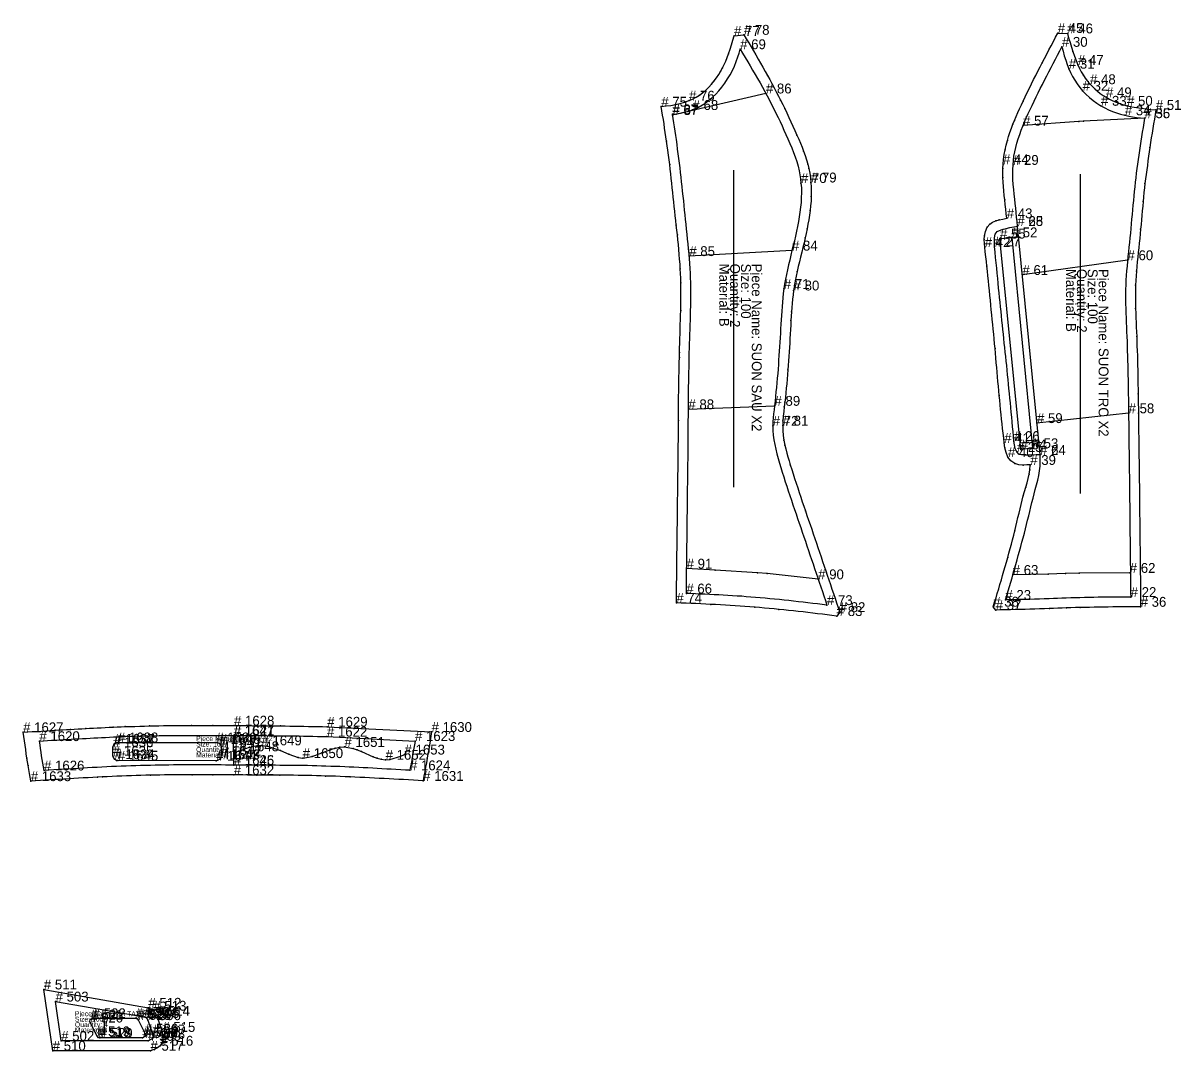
# Model space of a CAD drawing. Header units: metres. Extents: x 0 to 14781, y -73 to 3955.
# Drawn here: x 2530 to 3704, y 216 to 1258 of the extents above; entities that cross this region are included whole.
import ezdxf

# ---------------------------------------------------------------- set-up
doc = ezdxf.new("R2010")
doc.units = ezdxf.units.M

# ---------------------------------------------------------------- blocks, each defined once
blk = doc.blocks.new('2')
at = {"layer": '1'}
blk.add_lwpolyline([(3663.2, 666.2), (3658.5, 666.2), (3653.8, 666.2), (3649.1, 666.1), (3644.4, 666.1), (3639.6, 666), (3634.9, 666), (3630.2, 665.9), (3625.5, 665.9), (3620.8, 665.8), (3616.1, 665.7), (3611.4, 665.6), (3606.7, 665.5), (3602, 665.4), (3597.3, 665.3), (3592.6, 665.1), (3587.9, 665), (3583.6, 664.8), (3579.3, 664.7), (3575, 664.5), (3570.7, 664.3), (3565.7, 664.2), (3560.8, 664), (3555.9, 663.9), (3550.9, 663.7), (3546, 663.6), (3541, 663.5), (3536.1, 663.3), (3531.1, 663.2), (3526.2, 663.1), (3521.2, 663), (3516.3, 662.9), (3513.8, 666.3), (3515.2, 670.8), (3516.6, 675.3), (3517.9, 679.8), (3519.3, 684.4), (3520.6, 688.9), (3522, 693.4), (3523.3, 697.9), (3524.6, 702.5), (3525.9, 707), (3527.2, 711.5), (3528.5, 716.1), (3529.7, 720.6), (3531, 725.2), (3532.2, 729.7), (3533.4, 734.2), (3534.5, 738.8), (3535.6, 743.4), (3536.7, 747.8), (3537.8, 752.2), (3538.8, 756.6), (3539.9, 761), (3540.9, 765.4), (3542, 769.8), (3543.1, 774.3), (3544.2, 778.7), (3545.4, 783.1), (3546.7, 787.5), (3548, 791.9), (3549.2, 796.3), (3550.2, 800.7), (3551, 805.2), (3551.3, 809.7), (3551.3, 810.1), (3547.7, 810.1), (3544.1, 810), (3539.7, 810.3), (3535.5, 811.5), (3531.7, 814.2), (3528.7, 818), (3526.8, 822.6), (3525.6, 827.5), (3524.9, 832.5), (3524.4, 837.4), (3523.8, 842.2), (3523.2, 847), (3522.7, 851.8), (3522.2, 856.6), (3521.7, 861.4), (3521.2, 866.2), (3520.8, 871), (3520.3, 875.7), (3519.8, 880.5), (3519.4, 885.3), (3519, 890), (3518.5, 894.8), (3518.1, 899.6), (3517.7, 904.3), (3517.3, 909.1), (3516.8, 913.8), (3516.4, 918.6), (3516, 923.4), (3515.6, 928.1), (3515.1, 933), (3514.7, 937.9), (3514.2, 942.8), (3513.7, 947.7), (3513.3, 952.7), (3512.8, 957.6), (3512.3, 962.5), (3511.8, 967.4), (3511.4, 972.3), (3510.9, 977.2), (3510.4, 982.1), (3509.9, 987.1), (3509.4, 992), (3508.9, 996.9), (3508.4, 1001.8), (3507.8, 1006.7), (3507.3, 1011.6), (3506.8, 1016.5), (3506.3, 1021.3), (3505.7, 1026.2), (3505.2, 1031.1), (3504.8, 1034.9), (3504.6, 1038.7), (3504.8, 1042.5), (3505.8, 1047), (3507.6, 1051.2), (3510.3, 1054.5), (3513.1, 1056.4), (3516.3, 1057.6), (3519.7, 1058.6), (3523.6, 1059.5), (3527.5, 1060.3), (3527, 1065), (3526.5, 1069.7), (3526, 1074.3), (3525.5, 1079), (3525, 1083.5), (3524.6, 1088.1), (3524.2, 1092.6), (3523.8, 1097.1), (3523.6, 1101.6), (3523.5, 1106.2), (3523.5, 1110.7), (3523.7, 1115.2), (3524.2, 1120), (3524.9, 1124.9), (3525.8, 1129.7), (3526.9, 1134.4), (3528.1, 1139.2), (3529.4, 1143.3), (3530.7, 1147.5), (3532.2, 1151.6), (3533.7, 1155.7), (3535.3, 1159.7), (3537, 1163.7), (3538.7, 1167.6), (3540.5, 1171.5), (3542.3, 1175.3), (3544.1, 1179.2), (3546.2, 1183.6), (3548.3, 1187.9), (3550.4, 1192.3), (3552.6, 1196.6), (3554.7, 1201), (3556.9, 1205.3), (3559.1, 1209.6), (3561.3, 1213.9), (3563.5, 1218.2), (3565.7, 1222.5), (3568, 1226.8), (3570.2, 1231.1), (3572.4, 1235.4), (3574.7, 1239.7), (3576.9, 1244), (3579.2, 1248.3), (3588.9, 1247.9), (3590.2, 1243.3), (3591.6, 1238.6), (3593, 1234), (3594.5, 1229.4), (3596.1, 1224.9), (3597.8, 1220.3), (3599.6, 1215.9), (3601.3, 1212.4), (3603, 1209), (3604.9, 1205.7), (3607.1, 1202.4), (3609.4, 1199.3), (3611.9, 1196.4), (3614.3, 1193.9), (3616.8, 1191.5), (3619.5, 1189.2), (3622.3, 1187), (3625.2, 1185), (3628.1, 1183.1), (3631.5, 1181.3), (3634.9, 1179.5), (3638.5, 1178), (3642.1, 1176.7), (3645.7, 1175.5), (3649.4, 1174.5), (3654.2, 1173.5), (3659, 1172.6), (3663.9, 1171.9), (3668.8, 1171.3), (3673.7, 1170.8), (3678.6, 1170.3), (3677.8, 1165.6), (3677.1, 1160.8), (3676.3, 1156.1), (3675.5, 1151.3), (3674.8, 1146.6), (3674, 1141.8), (3673.3, 1137.1), (3672.6, 1132.3), (3671.9, 1127.7), (3671.3, 1123.2), (3670.6, 1118.6), (3670, 1114), (3669.4, 1109.4), (3668.8, 1104.9), (3668.2, 1100.3), (3667.6, 1095.7), (3667.1, 1091.1), (3666.6, 1086.5), (3666.2, 1081.9), (3665.7, 1077.3), (3665.3, 1072.7), (3664.9, 1068), (3664.5, 1063.3), (3664.1, 1058.6), (3663.7, 1053.9), (3663.2, 1049.2), (3662.8, 1044.5), (3662.3, 1039.8), (3661.8, 1035), (3661.3, 1030.3), (3660.8, 1025.6), (3660.3, 1020.8), (3659.8, 1016.1), (3659.4, 1011.4), (3659, 1006.6), (3658.6, 1001.9), (3658.3, 997.2), (3658.1, 992.4), (3658, 987.7), (3657.9, 983), (3657.9, 978.3), (3658, 973.6), (3658.1, 968.9), (3658.2, 964.1), (3658.4, 959.4), (3658.6, 954.7), (3658.8, 950), (3659, 945.2), (3659.2, 940.5), (3659.4, 935.6), (3659.5, 930.8), (3659.7, 925.9), (3659.9, 921), (3660, 916.2), (3660.1, 911.3), (3660.2, 906.4), (3660.3, 901.6), (3660.4, 896.7), (3660.5, 891.8), (3660.6, 887), (3660.7, 882.1), (3660.8, 877.2), (3660.8, 872.4), (3660.9, 867.5), (3661, 862.6), (3661, 857.7), (3661.1, 852.8), (3661.2, 847.9), (3661.2, 843), (3661.3, 838.1), (3661.4, 833.2), (3661.4, 828.3), (3661.5, 823.4), (3661.5, 818.5), (3661.6, 813.5), (3661.7, 808.6), (3661.7, 803.7), (3661.8, 798.8), (3661.8, 793.9), (3661.9, 789), (3661.9, 784.1), (3662, 779.2), (3662.1, 774.3), (3662.1, 769.4), (3662.2, 764.4), (3662.2, 759.5), (3662.3, 754.6), (3662.3, 749.7), (3662.4, 744.8), (3662.4, 739.9), (3662.5, 735), (3662.5, 730.1), (3662.6, 725.2), (3662.6, 720.3), (3662.7, 715.3), (3662.7, 710.4), (3662.8, 705.5), (3662.8, 700.6), (3662.9, 695.7), (3662.9, 690.8), (3663, 685.9), (3663, 681), (3663.1, 676.1), (3663.1, 671.1)], close=True, dxfattribs=at)
at = {"layer": '14'}
blk.add_lwpolyline([(3653.1, 676.1), (3648.4, 676), (3643.7, 676), (3639, 676), (3634.4, 675.9), (3629.7, 675.9), (3625, 675.8), (3620.3, 675.8), (3615.7, 675.7), (3611, 675.6), (3606.3, 675.5), (3601.6, 675.4), (3596.9, 675.3), (3592.3, 675.1), (3587.6, 675), (3583.3, 674.8), (3579, 674.7), (3574.7, 674.5), (3570.4, 674.3), (3565.4, 674.2), (3560.5, 674), (3555.6, 673.9), (3550.7, 673.7), (3545.8, 673.6), (3540.9, 673.5), (3535.9, 673.4), (3531, 673.3), (3526.1, 673.2), (3527.4, 677.7), (3528.8, 682.2), (3530.1, 686.7), (3531.5, 691.2), (3532.8, 695.7), (3534.1, 700.2), (3535.4, 704.7), (3536.7, 709.2), (3538, 713.7), (3539.2, 718.2), (3540.5, 722.7), (3541.7, 727.2), (3542.9, 731.7), (3544.1, 736.3), (3545.3, 740.8), (3546.4, 745.2), (3547.5, 749.7), (3548.6, 754.1), (3549.7, 758.6), (3550.8, 763), (3551.9, 767.5), (3553, 771.9), (3554.1, 776.4), (3555.3, 780.8), (3556.4, 785.3), (3557.7, 789.9), (3558.9, 794.6), (3559.9, 799.3), (3560.7, 804), (3561.3, 808.7), (3561.4, 812.5), (3561.4, 816.4), (3561.3, 820.2), (3557.2, 820.2), (3553.1, 820.1), (3549, 820.1), (3544.9, 820.1), (3540.2, 820.8), (3537.7, 823.3), (3536.1, 826.7), (3535.2, 830.4), (3534.8, 834.3), (3534.4, 839.2), (3533.9, 844.1), (3533.4, 848.9), (3533, 853.8), (3532.5, 858.7), (3532, 863.5), (3531.6, 868.3), (3531.1, 873.1), (3530.6, 877.9), (3530.2, 882.7), (3529.7, 887.5), (3529.2, 892.2), (3528.8, 896.9), (3528.3, 901.6), (3527.8, 906.2), (3527.4, 910.9), (3526.9, 915.5), (3526.4, 920.1), (3526, 924.6), (3525.5, 929.1), (3525, 933.7), (3524.6, 938.3), (3524.1, 942.9), (3523.6, 947.5), (3523.1, 952), (3522.6, 956.6), (3522.2, 961.2), (3521.7, 965.8), (3521.2, 970.4), (3520.7, 975.1), (3520.2, 979.8), (3519.7, 984.6), (3519.2, 989.5), (3518.8, 994.4), (3518.3, 999.4), (3517.8, 1004.5), (3517.3, 1009.7), (3516.7, 1015.1), (3516.2, 1020.5), (3515.7, 1026.1), (3515.2, 1031.8), (3514.9, 1036.3), (3514.9, 1040.5), (3515.8, 1044.2), (3517.8, 1046.9), (3520.1, 1048.1), (3522.8, 1049), (3526.8, 1050.1), (3530.6, 1051), (3534.5, 1051.8), (3538.3, 1052.5), (3537.9, 1057.1), (3537.4, 1061.6), (3536.9, 1066.2), (3536.5, 1070.7), (3536, 1075.2), (3535.5, 1079.8), (3535, 1084.8), (3534.5, 1089.7), (3534, 1094.7), (3533.7, 1099.6), (3533.5, 1104.6), (3533.5, 1109.6), (3533.8, 1114.5), (3534.2, 1119), (3534.8, 1123.4), (3535.7, 1127.8), (3536.7, 1132.2), (3537.8, 1136.6), (3539.1, 1141), (3540.6, 1145.3), (3542.1, 1149.6), (3543.8, 1153.9), (3545.5, 1158.2), (3547.3, 1162.4), (3549.2, 1166.5), (3551.1, 1170.7), (3553.1, 1174.9), (3555.2, 1179.2), (3557.3, 1183.5), (3559.4, 1187.7), (3561.5, 1192), (3563.6, 1196.2), (3565.8, 1200.5), (3568, 1204.7), (3570.2, 1209), (3572.4, 1213.2), (3574.6, 1217.4), (3576.8, 1221.6), (3579, 1225.8), (3581.2, 1230.1), (3583.4, 1234.3), (3584.6, 1229.8), (3585.8, 1225.3), (3587.2, 1220.8), (3588.7, 1216.4), (3590.4, 1212.1), (3592.2, 1208.1), (3594.2, 1204.1), (3596.5, 1200.3), (3598.9, 1196.6), (3601.6, 1193.1), (3604.4, 1189.7), (3607.7, 1186.2), (3611.3, 1183), (3615, 1179.9), (3618.9, 1177.1), (3623, 1174.5), (3626.8, 1172.4), (3630.7, 1170.4), (3634.7, 1168.7), (3638.8, 1167.2), (3642.9, 1165.9), (3647.2, 1164.8), (3651.1, 1163.9), (3655.1, 1163.3), (3659.1, 1162.7), (3663.1, 1162.3), (3667.1, 1161.9), (3666.4, 1157.2), (3665.6, 1152.5), (3664.9, 1147.8), (3664.1, 1143.1), (3663.4, 1138.4), (3662.7, 1133.7), (3662, 1129.1), (3661.3, 1124.5), (3660.7, 1119.9), (3660, 1115.3), (3659.4, 1110.7), (3658.8, 1106.1), (3658.3, 1101.5), (3657.7, 1096.9), (3657.2, 1092.3), (3656.7, 1087.6), (3656.2, 1083), (3655.8, 1078.4), (3655.3, 1073.7), (3654.9, 1069), (3654.5, 1064.3), (3654.1, 1059.5), (3653.7, 1054.8), (3653.3, 1050.1), (3652.8, 1045.3), (3652.3, 1040.6), (3651.8, 1035.8), (3651.3, 1031), (3650.8, 1026.2), (3650.3, 1021.5), (3649.8, 1016.7), (3649.4, 1011.9), (3649, 1007.1), (3648.6, 1002.3), (3648.3, 997.6), (3648.1, 992.8), (3648, 988), (3647.9, 983.2), (3647.9, 978.5), (3648, 973.7), (3648.1, 968.9), (3648.2, 964.2), (3648.4, 959.4), (3648.6, 954.6), (3648.8, 949.9), (3649, 945.1), (3649.2, 940.3), (3649.4, 935.4), (3649.6, 930.6), (3649.7, 925.7), (3649.9, 920.8), (3650, 916), (3650.1, 911.1), (3650.2, 906.2), (3650.3, 901.4), (3650.4, 896.5), (3650.5, 891.6), (3650.6, 886.8), (3650.7, 881.9), (3650.8, 877), (3650.8, 872.2), (3650.9, 867.3), (3651, 862.5), (3651, 857.6), (3651.1, 852.6), (3651.2, 847.7), (3651.2, 842.8), (3651.3, 837.9), (3651.4, 833), (3651.4, 828.1), (3651.5, 823.2), (3651.5, 818.3), (3651.6, 813.4), (3651.7, 808.5), (3651.7, 803.6), (3651.8, 798.7), (3651.8, 793.8), (3651.9, 788.9), (3651.9, 784), (3652, 779.1), (3652, 774.2), (3652.1, 769.3), (3652.2, 764.4), (3652.2, 759.5), (3652.3, 754.6), (3652.3, 749.7), (3652.4, 744.7), (3652.4, 739.8), (3652.5, 734.9), (3652.5, 730), (3652.6, 725.1), (3652.6, 720.2), (3652.7, 715.3), (3652.7, 710.4), (3652.8, 705.5), (3652.8, 700.6), (3652.9, 695.7), (3652.9, 690.8), (3653, 685.9), (3653, 681)], close=True, dxfattribs=at)
at = {"layer": '2'}
for p in [(3579.2, 1248.3), (3588.9, 1247.9), (3583.4, 1234.3), (3590.4, 1212.1), (3599.6, 1215.9), (3604.4, 1189.7), (3611.9, 1196.4), (3623, 1174.5), (3628.1, 1183.1), (3649.4, 1174.5), (3647.2, 1164.8), (3678.6, 1170.3), (3544, 1154.3), (3667.1, 1161.9), (3667.1, 1161.9), (3523.7, 1115.2), (3533.8, 1114.5), (3527.5, 1060.3), (3538.3, 1052.5), (3538.3, 1052.5), (3520.6, 1039.8), (3532.5, 1041), (3505.2, 1031.1), (3515.2, 1031.8), (3649.9, 1017.8), (3543.4, 1002.8), (3651, 862.5), (3558.1, 852.6), (3534.8, 834.3), (3524.9, 832.5), (3537.7, 823.3), (3541.6, 825.9), (3553.7, 827.1), (3528.7, 818), (3551.3, 810.1), (3561.3, 820.2), (3561.3, 820.2), (3533.5, 698.5), (3652.2, 700.6), (3526.1, 673.2), (3653.1, 676.1), (3513.8, 666.3), (3516.3, 662.9), (3663.2, 666.2)]:
    blk.add_point(p, dxfattribs=at)
at = {"layer": '3'}
for p in [(3594.5, 1229.4), (3563.5, 1218.2), (3597.8, 1220.3), (3599.6, 1215.9), (3604.9, 1205.7), (3611.9, 1196.4), (3619.5, 1189.2), (3544.1, 1179.2), (3628.1, 1183.1), (3638.5, 1178), (3649.4, 1174.5), (3668.8, 1171.3), (3533.7, 1155.7), (3535.3, 1159.7), (3600.5, 1158.6), (3605.3, 1158.9), (3528.1, 1139.2), (3525.8, 1129.7), (3672.6, 1132.3), (3523.7, 1115.2), (3523.5, 1110.7), (3523.6, 1101.6), (3667.6, 1095.7), (3525.5, 1079), (3665.7, 1077.3), (3516.3, 1057.6), (3519.7, 1058.6), (3507.6, 1051.2), (3510.3, 1054.5), (3663.2, 1049.2), (3504.6, 1038.7), (3504.8, 1042.5), (3505.2, 1031.1), (3507.3, 1011.6), (3659, 1006.6), (3658.1, 992.4), (3658.1, 968.9), (3659.2, 940.5), (3515.6, 928.1), (3519.8, 880.5), (3660.7, 882.1), (3661, 862.6), (3524.9, 832.5), (3525.6, 827.5), (3528.7, 818), (3535.5, 811.5), (3544.1, 810), (3550.2, 800.7), (3551, 805.2), (3551.3, 809.7), (3546.7, 787.5), (3544.2, 778.7), (3535.6, 743.4), (3528.5, 716.1), (3569.6, 699.3), (3586.9, 700), (3600.9, 700.4), (3570.7, 664.3), (3587.9, 665), (3602, 665.4)]:
    blk.add_point(p, dxfattribs=at)
at = {"layer": '7'}
blk.add_line((3601.9, 1105), (3601.9, 781), dxfattribs=at)
at = {"layer": '8'}
for p, q in [((3561.3, 820.2), (3538.3, 1052.5)), ((3649.9, 1017.8), (3543.4, 1002.8)), ((3651, 862.5), (3558.1, 852.6))]:
    blk.add_line(p, q, dxfattribs=at)
for points in [[(3667.1, 1161.9), (3605.3, 1158.9), (3600.5, 1158.6), (3544, 1154.3)], [(3652.2, 700.6), (3600.9, 700.4), (3586.9, 700), (3569.6, 699.3), (3533.5, 698.5)]]:
    blk.add_lwpolyline(points, dxfattribs=at)
blk.add_lwpolyline([(3532.5, 1041), (3553.7, 827.1), (3541.6, 825.9), (3520.6, 1039.8)], close=True, dxfattribs=at)
at = {"layer": '1'}
for s, p in [('Material: B', (3587.6, 1009)), ('Quantity: 2', (3598.6, 1009)), ('Size: 100', (3609.6, 1009)), ('Piece Name: SUON TRC X2', (3620.6, 1009))]:
    blk.add_text(s, height=10, rotation=270, dxfattribs=at).set_placement(p)
at = {"layer": '2'}
for s, p in [('# 45', (3579.2, 1248.3)), ('# 46', (3588.9, 1247.9)), ('# 30', (3583.4, 1234.3)), ('# 31', (3590.4, 1212.1)), ('# 47', (3599.6, 1215.9)), ('# 32', (3604.4, 1189.7)), ('# 48', (3611.9, 1196.4)), ('# 49', (3628.1, 1183.1)), ('# 33', (3623, 1174.5)), ('# 34', (3647.2, 1164.8)), ('# 50', (3649.4, 1174.5)), ('# 51', (3678.6, 1170.3)), ('# 57', (3544, 1154.3)), ('# 35', (3667.1, 1161.9)), ('# 56', (3667.1, 1161.9)), ('# 44', (3523.7, 1115.2)), ('# 29', (3533.8, 1114.5)), ('# 43', (3527.5, 1060.3)), ('# 28', (3538.3, 1052.5)), ('# 65', (3538.3, 1052.5)), ('# 55', (3520.6, 1039.8)), ('# 52', (3532.5, 1041)), ('# 42', (3505.2, 1031.1)), ('# 27', (3515.2, 1031.8)), ('# 60', (3649.9, 1017.8)), ('# 61', (3543.4, 1002.8)), ('# 58', (3651, 862.5)), ('# 59', (3558.1, 852.6)), ('# 41', (3524.9, 832.5)), ('# 26', (3534.8, 834.3)), ('# 25', (3537.7, 823.3)), ('# 54', (3541.6, 825.9)), ('# 53', (3553.7, 827.1)), ('# 40', (3528.7, 818)), ('# 24', (3561.3, 820.2)), ('# 64', (3561.3, 820.2)), ('# 39', (3551.3, 810.1)), ('# 63', (3533.5, 698.5)), ('# 62', (3652.2, 700.6)), ('# 23', (3526.1, 673.2)), ('# 22', (3653.1, 676.1)), ('# 38', (3513.8, 666.3)), ('# 37', (3516.3, 662.9)), ('# 36', (3663.2, 666.2))]:
    blk.add_text(s, height=10, dxfattribs=at).set_placement(p)
blk = doc.blocks.new('3')
at = {"layer": '1'}
blk.add_lwpolyline([(3192.5, 670.2), (3192.5, 675.2), (3192.6, 680.2), (3192.7, 685.2), (3192.7, 690.2), (3192.8, 695.2), (3192.9, 700.2), (3192.9, 705.2), (3193, 710.2), (3193.1, 715.2), (3193.1, 720.2), (3193.2, 725.2), (3193.3, 730.2), (3193.3, 735.2), (3193.4, 740.2), (3193.4, 745.2), (3193.5, 750.2), (3193.6, 755.2), (3193.6, 760.2), (3193.7, 765.2), (3193.8, 770.2), (3193.8, 775.2), (3193.9, 780.2), (3193.9, 785.2), (3194, 790.2), (3194, 795.2), (3194.1, 800.1), (3194.2, 805.1), (3194.2, 810.1), (3194.3, 815.1), (3194.3, 820.1), (3194.4, 825.1), (3194.4, 830.1), (3194.5, 835.1), (3194.5, 840.1), (3194.5, 845.1), (3194.6, 850.1), (3194.6, 855.1), (3194.7, 860), (3194.7, 865), (3194.7, 869.9), (3194.8, 874.8), (3194.8, 879.7), (3194.9, 884.6), (3194.9, 889.6), (3195, 894.5), (3195.1, 899.4), (3195.2, 904.3), (3195.3, 909.2), (3195.4, 914.1), (3195.5, 919.1), (3195.6, 924), (3195.7, 928.7), (3195.9, 933.5), (3196.1, 938.2), (3196.2, 943), (3196.4, 947.7), (3196.5, 952.5), (3196.7, 957.2), (3196.8, 962), (3196.9, 966.7), (3197, 971.4), (3197.1, 976.1), (3197.1, 980.8), (3197.1, 985.5), (3197.1, 990.2), (3197, 994.9), (3196.9, 999.6), (3196.7, 1004.2), (3196.5, 1008.9), (3196.2, 1013.9), (3195.8, 1018.8), (3195.4, 1023.7), (3195, 1028.6), (3194.5, 1033.6), (3194, 1038.5), (3193.5, 1043.4), (3192.9, 1048.3), (3192.4, 1053.2), (3191.9, 1058), (3191.4, 1062.7), (3190.9, 1067.5), (3190.4, 1072.3), (3189.9, 1077), (3189.4, 1081.8), (3188.9, 1086.5), (3188.4, 1091.3), (3187.9, 1096), (3187.3, 1100.8), (3186.8, 1105.5), (3186.2, 1110.3), (3185.7, 1115), (3185.1, 1119.8), (3184.5, 1124.5), (3183.9, 1129.3), (3183.2, 1134), (3182.6, 1138.7), (3181.9, 1143.1), (3181.3, 1147.5), (3180.6, 1151.8), (3180, 1156.2), (3179.3, 1160.5), (3178.6, 1164.9), (3177.9, 1169.3), (3177.2, 1173.6), (3182, 1174.3), (3186.8, 1174.9), (3191.5, 1175.8), (3196.2, 1176.8), (3200.8, 1178.1), (3205.3, 1179.7), (3208.9, 1181.3), (3212.4, 1183.2), (3215.8, 1185.3), (3219, 1187.7), (3222.3, 1190.4), (3225.3, 1193.4), (3228.2, 1196.5), (3230.9, 1199.8), (3233.2, 1202.9), (3235.4, 1206.1), (3237.4, 1209.4), (3239.3, 1212.8), (3241, 1216.3), (3242.6, 1219.9), (3244.1, 1223.6), (3245.4, 1227.3), (3246.9, 1231.8), (3248.3, 1236.3), (3249.7, 1240.9), (3251, 1245.4), (3260.9, 1246.5), (3263.4, 1242.4), (3265.8, 1238.3), (3268.2, 1234.2), (3270.6, 1230.1), (3273, 1226), (3275.4, 1221.8), (3277.7, 1217.7), (3280.1, 1213.6), (3282.4, 1209.4), (3284.8, 1205.3), (3287.1, 1201.1), (3289.3, 1197), (3291.6, 1192.8), (3293.8, 1188.6), (3296, 1184.3), (3298.2, 1180.1), (3300.3, 1175.9), (3302.4, 1171.6), (3304.5, 1167.2), (3306.6, 1162.7), (3308.7, 1158.3), (3310.7, 1153.8), (3312.7, 1149.3), (3314.7, 1144.8), (3316.5, 1140.7), (3318.2, 1136.6), (3319.9, 1132.4), (3321.5, 1128.3), (3323.1, 1123.9), (3324.5, 1119.6), (3325.7, 1115.2), (3326.8, 1110.7), (3327.7, 1106.1), (3328.4, 1101.4), (3328.9, 1096.7), (3329.2, 1091.9), (3329.3, 1087.2), (3329.2, 1082.4), (3329, 1077.6), (3328.6, 1072.9), (3328.1, 1068.1), (3327.5, 1063.4), (3326.8, 1058.8), (3325.9, 1054.2), (3325, 1049.5), (3324.1, 1044.9), (3323, 1040.4), (3321.9, 1035.5), (3320.7, 1030.7), (3319.6, 1025.9), (3318.4, 1021), (3317.2, 1016.2), (3316.1, 1011.4), (3315, 1006.5), (3313.9, 1001.7), (3313, 996.8), (3312.1, 992), (3311.4, 987.1), (3310.8, 982.7), (3310.3, 978.4), (3309.9, 974), (3309.6, 969.7), (3309.3, 965.3), (3309, 960.9), (3308.7, 956.5), (3308.5, 952), (3308.2, 947.4), (3307.9, 942.9), (3307.6, 938.3), (3307.4, 933.8), (3307.1, 929.3), (3306.8, 924.7), (3306.5, 920.2), (3306.2, 915.6), (3305.9, 911.1), (3305.5, 906.5), (3305.2, 901.9), (3304.8, 897.2), (3304.4, 892.5), (3303.9, 887.9), (3303.5, 883.2), (3303, 878.5), (3302.5, 873.9), (3301.9, 869.2), (3301.3, 864.4), (3300.8, 859.6), (3300.4, 854.8), (3300.3, 850), (3300.4, 845), (3300.9, 840.1), (3301.6, 835.2), (3302.5, 830.3), (3303.5, 826.3), (3304.5, 822.2), (3305.6, 818.2), (3306.8, 814.2), (3308, 810.2), (3309.5, 805.5), (3310.9, 800.9), (3312.4, 796.2), (3314, 791.5), (3315.5, 786.8), (3317.1, 782.2), (3318.6, 777.5), (3320.2, 772.8), (3321.8, 768.2), (3323.4, 763.5), (3324.9, 758.9), (3326.5, 754.2), (3328.1, 749.5), (3329.7, 744.9), (3331.3, 740.2), (3332.8, 735.5), (3334.4, 730.8), (3336, 726.2), (3337.6, 721.5), (3339.2, 716.8), (3340.8, 712.2), (3342.3, 707.5), (3343.9, 702.8), (3345.5, 698.1), (3347.1, 693.5), (3348.7, 688.8), (3350.2, 684.1), (3351.8, 679.5), (3353.4, 674.8), (3355, 670.1), (3356.5, 665.5), (3358.1, 660.8), (3355.1, 656.8), (3350.2, 657.4), (3345.4, 658), (3340.5, 658.6), (3335.6, 659.2), (3330.7, 659.7), (3325.8, 660.3), (3320.9, 660.9), (3316, 661.4), (3311.1, 662), (3306.2, 662.5), (3301.3, 663), (3296.4, 663.5), (3291.6, 664), (3286.7, 664.5), (3281.8, 664.9), (3276.9, 665.4), (3272, 665.8), (3267, 666.2), (3262, 666.5), (3257.1, 666.9), (3252.1, 667.2), (3247.1, 667.5), (3242.2, 667.8), (3237.2, 668.1), (3232.2, 668.4), (3227.3, 668.6), (3222.3, 668.9), (3217.3, 669.1), (3212.3, 669.4), (3207.4, 669.6), (3202.4, 669.8), (3197.4, 670)], close=True, dxfattribs=at)
at = {"layer": '14'}
blk.add_lwpolyline([(3202.6, 679.7), (3202.6, 684.6), (3202.7, 689.4), (3202.8, 694.3), (3202.8, 699.2), (3202.9, 704), (3203, 708.9), (3203, 713.8), (3203.1, 718.6), (3203.2, 723.5), (3203.2, 728.4), (3203.3, 733.3), (3203.3, 738.1), (3203.4, 743), (3203.5, 747.9), (3203.5, 752.7), (3203.6, 757.6), (3203.7, 762.5), (3203.7, 767.3), (3203.8, 772.2), (3203.8, 777.1), (3203.9, 782), (3203.9, 786.8), (3204, 791.7), (3204.1, 796.6), (3204.1, 801.4), (3204.2, 806.3), (3204.2, 811.2), (3204.3, 816), (3204.3, 820.9), (3204.4, 825.8), (3204.4, 830.6), (3204.5, 835.5), (3204.5, 840.4), (3204.5, 845.3), (3204.6, 850.1), (3204.6, 855), (3204.7, 859.9), (3204.7, 864.8), (3204.7, 869.7), (3204.8, 874.6), (3204.8, 879.5), (3204.9, 884.5), (3204.9, 889.4), (3205, 894.3), (3205.1, 899.2), (3205.2, 904.1), (3205.3, 909), (3205.4, 913.9), (3205.5, 918.8), (3205.6, 923.8), (3205.7, 928.5), (3205.9, 933.3), (3206.1, 938), (3206.2, 942.8), (3206.4, 947.6), (3206.5, 952.3), (3206.7, 957.1), (3206.8, 961.9), (3206.9, 966.6), (3207, 971.4), (3207.1, 976.2), (3207.1, 980.9), (3207.1, 985.7), (3207.1, 990.4), (3207, 995.2), (3206.9, 999.9), (3206.7, 1004.7), (3206.4, 1009.4), (3206.1, 1014.4), (3205.8, 1019.4), (3205.4, 1024.4), (3204.9, 1029.4), (3204.4, 1034.3), (3203.9, 1039.3), (3203.4, 1044.3), (3202.9, 1049.3), (3202.4, 1054.2), (3201.8, 1059), (3201.3, 1063.8), (3200.9, 1068.6), (3200.4, 1073.4), (3199.9, 1078.1), (3199.4, 1082.9), (3198.8, 1087.7), (3198.3, 1092.5), (3197.8, 1097.2), (3197.3, 1102), (3196.7, 1106.8), (3196.2, 1111.5), (3195.6, 1116.3), (3195, 1121.1), (3194.4, 1125.8), (3193.8, 1130.6), (3193.2, 1135.3), (3192.5, 1140.1), (3191.8, 1144.4), (3191.2, 1148.7), (3190.5, 1153), (3189.9, 1157.3), (3189.2, 1161.5), (3188.5, 1165.8), (3192.7, 1166.4), (3196.8, 1167.1), (3200.9, 1167.9), (3205, 1169), (3208.9, 1170.2), (3213.2, 1172.1), (3217.4, 1174.3), (3221.4, 1176.8), (3225.2, 1179.7), (3228.9, 1182.8), (3232.4, 1186.2), (3235.6, 1189.8), (3238.7, 1193.5), (3241.7, 1197.5), (3244.5, 1201.7), (3247, 1205.9), (3249.3, 1210.3), (3251.4, 1214.8), (3253.2, 1219.3), (3254.8, 1224), (3256.1, 1227.9), (3257.2, 1231.9), (3259.7, 1227.7), (3262.3, 1223.4), (3264.8, 1219.1), (3267.3, 1214.9), (3269.8, 1210.6), (3272.3, 1206.3), (3274.8, 1202), (3277.3, 1197.7), (3279.7, 1193.4), (3282.1, 1189), (3284.4, 1184.7), (3286.8, 1180.3), (3289, 1175.9), (3291.3, 1171.5), (3293.5, 1167.1), (3295.6, 1162.7), (3297.6, 1158.4), (3299.6, 1154), (3301.6, 1149.6), (3303.6, 1145.2), (3305.5, 1140.8), (3307.5, 1136.3), (3309.4, 1131.8), (3311.2, 1127.2), (3312.9, 1122.6), (3314.5, 1118), (3315.9, 1113.3), (3317, 1108.5), (3317.8, 1104.4), (3318.4, 1100.3), (3318.8, 1096.1), (3319.2, 1091.2), (3319.2, 1086.3), (3319.1, 1081.4), (3318.9, 1076.5), (3318.4, 1071.6), (3317.8, 1066.7), (3317.1, 1061.8), (3316.3, 1056.9), (3315.3, 1052.1), (3314.3, 1047.2), (3313.2, 1042.3), (3312.1, 1037.4), (3310.9, 1032.6), (3309.7, 1027.7), (3308.5, 1022.8), (3307.4, 1017.9), (3306.2, 1013.1), (3305.1, 1008.2), (3304.1, 1003.3), (3303.1, 998.4), (3302.2, 993.5), (3301.5, 988.6), (3300.9, 984.1), (3300.4, 979.7), (3300, 975.2), (3299.6, 970.7), (3299.3, 966.2), (3299, 961.8), (3298.8, 957.3), (3298.5, 952.8), (3298.2, 948.2), (3298, 943.7), (3297.7, 939.1), (3297.4, 934.6), (3297.1, 930), (3296.8, 925.5), (3296.5, 921), (3296.2, 916.4), (3295.9, 911.9), (3295.6, 907.3), (3295.2, 902.7), (3294.8, 898), (3294.4, 893.4), (3294, 888.7), (3293.5, 884.1), (3293, 879.4), (3292.5, 874.7), (3292, 870.1), (3291.5, 866), (3291, 862), (3290.6, 857.9), (3290.3, 853.9), (3290.2, 849.8), (3290.4, 845.1), (3290.7, 840.3), (3291.4, 835.5), (3292.2, 830.8), (3293.2, 826.1), (3294.4, 821.4), (3295.7, 816.7), (3297, 812), (3298.4, 807.4), (3299.9, 802.6), (3301.4, 797.9), (3302.9, 793.1), (3304.4, 788.4), (3306, 783.7), (3307.6, 779), (3309.1, 774.4), (3310.7, 769.7), (3312.3, 765), (3313.9, 760.4), (3315.4, 755.8), (3317, 751.1), (3318.6, 746.5), (3320.1, 741.9), (3321.7, 737.3), (3323.3, 732.7), (3324.8, 728.1), (3326.4, 723.4), (3327.9, 718.8), (3329.5, 714.2), (3331.1, 709.6), (3332.6, 704.9), (3334.2, 700.3), (3335.8, 695.7), (3337.3, 691.1), (3338.9, 686.4), (3340.5, 681.8), (3342, 677.2), (3343.6, 672.5), (3345.2, 667.9), (3340.3, 668.5), (3335.5, 669.1), (3330.7, 669.6), (3325.9, 670.2), (3321.1, 670.8), (3316.2, 671.3), (3311.4, 671.9), (3306.6, 672.4), (3301.8, 673), (3296.9, 673.5), (3292.1, 674), (3287.3, 674.4), (3282.4, 674.9), (3277.6, 675.3), (3272.8, 675.7), (3268.1, 676.1), (3263.4, 676.4), (3258.8, 676.8), (3254.1, 677.1), (3249.4, 677.4), (3244.7, 677.7), (3240, 677.9), (3235.4, 678.2), (3230.7, 678.4), (3226, 678.6), (3221.3, 678.9), (3216.6, 679.1), (3211.9, 679.3), (3207.3, 679.5)], close=True, dxfattribs=at)
at = {"layer": '2'}
for p in [(3251, 1245.4), (3260.9, 1246.5), (3257.2, 1231.9), (3283.3, 1187), (3205.3, 1179.7), (3177.2, 1173.6), (3188.5, 1165.8), (3188.6, 1165.1), (3208.9, 1170.2), (3318.8, 1096.1), (3328.9, 1096.7), (3205.6, 1022), (3309.7, 1027.6), (3301.5, 988.6), (3311.4, 987.1), (3292, 870.1), (3204.7, 866.6), (3290.2, 849.8), (3300.3, 850), (3202.9, 704.9), (3336.3, 694.1), (3192.5, 670.2), (3202.6, 679.7), (3345.2, 667.9), (3358.1, 660.8), (3355.1, 656.8)]:
    blk.add_point(p, dxfattribs=at)
at = {"layer": '3'}
for p in [(3245.4, 1227.3), (3237.4, 1209.4), (3239.3, 1212.8), (3230.9, 1199.8), (3284.8, 1205.3), (3219, 1187.7), (3228.2, 1196.5), (3191.5, 1175.8), (3200.8, 1178.1), (3205.3, 1179.7), (3215.8, 1185.3), (3298.2, 1180.1), (3302.4, 1171.6), (3182.6, 1138.7), (3314.7, 1144.8), (3321.5, 1128.3), (3325.7, 1115.2), (3185.7, 1115), (3326.8, 1110.7), (3328.9, 1096.7), (3329.2, 1082.4), (3328.1, 1068.1), (3192.4, 1053.2), (3325, 1049.5), (3193.5, 1043.4), (3323, 1040.4), (3196.5, 1008.9), (3315, 1006.5), (3197, 994.9), (3311.4, 987.1), (3312.1, 992), (3196.9, 966.7), (3309.3, 965.3), (3308.7, 956.5), (3195.5, 919.1), (3195.6, 924), (3305.5, 906.5), (3301.9, 869.2), (3302.5, 873.9), (3194.6, 855.1), (3300.3, 850), (3300.4, 854.8), (3301.6, 835.2), (3302.5, 830.3), (3308, 810.2), (3323.4, 763.5), (3231.7, 703.5), (3274.9, 700.6), (3284.4, 699.8), (3227.3, 668.6), (3272, 665.8), (3296.4, 663.5)]:
    blk.add_point(p, dxfattribs=at)
at = {"layer": '7'}
blk.add_line((3250.3, 1109.2), (3250.3, 787.4), dxfattribs=at)
at = {"layer": '8'}
for p, q in [((3283.3, 1187), (3188.6, 1165.1)), ((3309.7, 1027.6), (3205.6, 1022)), ((3204.7, 866.6), (3292, 870.1))]:
    blk.add_line(p, q, dxfattribs=at)
blk.add_lwpolyline([(3336.3, 694.1), (3284.4, 699.8), (3274.9, 700.6), (3231.7, 703.5), (3202.9, 704.9)], dxfattribs=at)
at = {"layer": '1'}
for s, p in [('Material: B', (3236, 1014.3)), ('Quantity: 2', (3247, 1014.3)), ('Size: 100', (3258, 1014.3)), ('Piece Name: SUON SAU X2', (3269, 1014.3))]:
    blk.add_text(s, height=10, rotation=270, dxfattribs=at).set_placement(p)
at = {"layer": '2'}
for s, p in [('# 78', (3260.9, 1246.5)), ('# 77', (3251, 1245.4)), ('# 69', (3257.2, 1231.9)), ('# 76', (3205.3, 1179.7)), ('# 86', (3283.3, 1187)), ('# 75', (3177.2, 1173.6)), ('# 67', (3188.5, 1165.8)), ('# 87', (3188.6, 1165.1)), ('# 68', (3208.9, 1170.2)), ('# 70', (3318.8, 1096.1)), ('# 79', (3328.9, 1096.7)), ('# 84', (3309.7, 1027.6)), ('# 85', (3205.6, 1022)), ('# 71', (3301.5, 988.6)), ('# 80', (3311.4, 987.1)), ('# 88', (3204.7, 866.6)), ('# 89', (3292, 870.1)), ('# 72', (3290.2, 849.8)), ('# 81', (3300.3, 850)), ('# 91', (3202.9, 704.9)), ('# 90', (3336.3, 694.1)), ('# 66', (3202.6, 679.7)), ('# 74', (3192.5, 670.2)), ('# 73', (3345.2, 667.9)), ('# 82', (3358.1, 660.8)), ('# 83', (3355.1, 656.8))]:
    blk.add_text(s, height=10, dxfattribs=at).set_placement(p)
blk = doc.blocks.new('19')
at = {"layer": '1'}
blk.add_lwpolyline([(2560.2, 215.8), (2551.2, 278), (2657.2, 259.4), (2659.9, 258.1), (2662.3, 256.4), (2664.2, 254), (2665.8, 251.2), (2671.3, 234.9), (2672.1, 230.2), (2671.5, 225.2), (2669.2, 220.9), (2666.4, 218.6), (2663, 217), (2659.3, 215.8)], close=True, dxfattribs=at)
at = {"layer": '14'}
blk.add_lwpolyline([(2568.8, 225.8), (2563.1, 265.7), (2652.9, 250.1), (2653.7, 249.8), (2655.2, 249), (2656.7, 246.8), (2661.6, 232.4), (2661.9, 230.9), (2660.9, 227.9), (2656.9, 225.8)], close=True, dxfattribs=at)
at = {"layer": '2'}
for p in [(2551.2, 278), (2563.1, 265.7), (2657.2, 259.4), (2598.3, 247.4), (2600.8, 248.8), (2644.1, 248.8), (2645.7, 248.3), (2646.8, 247.1), (2652.9, 250.1), (2655.2, 249), (2656.7, 246.8), (2662.3, 256.4), (2665.8, 251.2), (2598.1, 244.4), (2671.3, 234.9), (2568.8, 225.8), (2605.1, 230.5), (2606.2, 229.3), (2607.8, 228.8), (2651.1, 228.8), (2653.7, 230.2), (2653.8, 233.1), (2656.9, 225.8), (2660.9, 227.9), (2661.6, 232.4), (2560.2, 215.8), (2659.3, 215.8), (2669.2, 220.9)]:
    blk.add_point(p, dxfattribs=at)
at = {"layer": '3'}
for p in [(2662.3, 256.4), (2606.2, 229.3), (2672.1, 230.2), (2669.2, 220.9)]:
    blk.add_point(p, dxfattribs=at)
at = {"layer": '7'}
blk.add_line((2613, 232.1), (2612.3, 250.9), dxfattribs=at)
at = {"layer": '8'}
blk.add_lwpolyline([(2607.8, 228.8), (2606.2, 229.3), (2605.1, 230.5), (2598.1, 244.4), (2597.8, 245.4), (2598.3, 247.4), (2599.8, 248.6), (2600.8, 248.8), (2644.1, 248.8), (2645.7, 248.3), (2646.8, 247.1), (2653.8, 233.1), (2654.1, 232.2), (2653.7, 230.2), (2651.1, 228.8)], close=True, dxfattribs=at)
at = {"layer": '1'}
for s, p in [('Size: 100', (2582.7, 245.3)), ('Piece Name: CA TAY X4', (2582.7, 250.8)), ('Quantity: 4', (2582.7, 239.8)), ('Material: B', (2582.7, 234.3))]:
    blk.add_text(s, height=5, dxfattribs=at).set_placement(p)
at = {"layer": '2'}
for s, p in [('# 511', (2551.2, 278)), ('# 503', (2563.1, 265.7)), ('# 522', (2600.8, 248.8)), ('# 523', (2644.1, 248.8)), ('# 524', (2645.7, 248.3)), ('# 504', (2652.9, 250.1)), ('# 505', (2655.2, 249)), ('# 512', (2657.2, 259.4)), ('# 513', (2662.3, 256.4)), ('# 514', (2665.8, 251.2)), ('# 520', (2598.1, 244.4)), ('# 521', (2598.3, 247.4)), ('# 525', (2646.8, 247.1)), ('# 506', (2656.7, 246.8)), ('# 502', (2568.8, 225.8)), ('# 519', (2605.1, 230.5)), ('# 518', (2606.2, 229.3)), ('# 529', (2607.8, 228.8)), ('# 528', (2651.1, 228.8)), ('# 527', (2653.7, 230.2)), ('# 526', (2653.8, 233.1)), ('# 509', (2656.9, 225.8)), ('# 508', (2660.9, 227.9)), ('# 507', (2661.6, 232.4)), ('# 515', (2671.3, 234.9)), ('# 510', (2560.2, 215.8)), ('# 517', (2659.3, 215.8)), ('# 516', (2669.2, 220.9))]:
    blk.add_text(s, height=10, dxfattribs=at).set_placement(p)
blk = doc.blocks.new('70')
at = {"layer": '1'}
blk.add_lwpolyline([(2530.2, 538.9), (2534.8, 539.2), (2539.5, 539.5), (2544.1, 539.8), (2548.7, 540.1), (2553.4, 540.3), (2558, 540.6), (2562.6, 540.9), (2566.5, 541.2), (2570.4, 541.4), (2574.3, 541.6), (2578.2, 541.8), (2582.1, 542.1), (2585.9, 542.3), (2589.8, 542.5), (2593.7, 542.7), (2597.6, 542.9), (2601.5, 543.1), (2605.4, 543.3), (2609.3, 543.5), (2613.3, 543.7), (2617.4, 543.9), (2621.5, 544.1), (2625.6, 544.3), (2629.7, 544.4), (2633.8, 544.6), (2638.7, 544.8), (2643.6, 544.9), (2648.5, 545.1), (2653.4, 545.2), (2658.3, 545.3), (2663.1, 545.4), (2667.8, 545.5), (2672.6, 545.6), (2677.3, 545.6), (2682.1, 545.7), (2686.8, 545.7), (2691.6, 545.7), (2696.3, 545.7), (2701, 545.7), (2705.3, 545.7), (2709.6, 545.7), (2713.8, 545.7), (2718.1, 545.7), (2722.4, 545.7), (2726.7, 545.7), (2731, 545.6), (2735.4, 545.6), (2739.7, 545.6), (2744, 545.6), (2748.7, 545.6), (2753.5, 545.6), (2758.2, 545.6), (2762.9, 545.5), (2767.6, 545.5), (2772.3, 545.5), (2777, 545.5), (2781.8, 545.4), (2786.5, 545.4), (2791.2, 545.3), (2795.9, 545.3), (2800.7, 545.2), (2805.4, 545.1), (2810.1, 545.1), (2814.8, 545), (2819.6, 544.9), (2824.3, 544.8), (2829, 544.7), (2833.8, 544.6), (2838.5, 544.5), (2944.3, 539.2), (2943.6, 534.8), (2942.8, 530.3), (2942.1, 525.9), (2941.4, 521.5), (2940.6, 517), (2939.8, 512.6), (2939, 508), (2938.2, 503.4), (2937.4, 498.8), (2936.6, 494.2), (2935.8, 489.6), (2930.8, 489.9), (2925.9, 490.2), (2920.9, 490.5), (2916, 490.8), (2911, 491), (2906.1, 491.3), (2901.2, 491.6), (2896.2, 491.9), (2891.3, 492.1), (2886.3, 492.4), (2881.4, 492.7), (2876.5, 492.9), (2871.5, 493.1), (2866.6, 493.4), (2861.6, 493.6), (2856.7, 493.8), (2851.7, 494), (2846.8, 494.2), (2841.8, 494.3), (2836.9, 494.5), (2832.3, 494.6), (2827.6, 494.7), (2823, 494.9), (2818.3, 495), (2813.7, 495), (2809, 495.1), (2804.4, 495.2), (2799.7, 495.2), (2795.1, 495.3), (2790.4, 495.3), (2785.8, 495.4), (2781.1, 495.4), (2776.5, 495.5), (2771.8, 495.5), (2767.1, 495.5), (2762.5, 495.5), (2757.8, 495.5), (2753.1, 495.6), (2748.5, 495.6), (2743.8, 495.6), (2739.6, 495.6), (2735.3, 495.6), (2731.1, 495.7), (2726.9, 495.7), (2722.6, 495.7), (2718.4, 495.7), (2714.2, 495.7), (2710, 495.7), (2705.7, 495.7), (2701.5, 495.7), (2696.8, 495.7), (2692.2, 495.7), (2687.5, 495.7), (2682.8, 495.7), (2678.1, 495.6), (2673.4, 495.6), (2668.8, 495.5), (2664.1, 495.4), (2659.4, 495.3), (2654.5, 495.2), (2649.6, 495.1), (2644.8, 494.9), (2639.9, 494.8), (2635, 494.6), (2630.1, 494.4), (2625.2, 494.2), (2620.4, 494), (2615.5, 493.8), (2610.6, 493.5), (2605.7, 493.3), (2600.9, 493), (2596, 492.8), (2591.2, 492.5), (2586.4, 492.2), (2581.5, 492), (2576.7, 491.7), (2571.8, 491.4), (2567, 491.1), (2562.2, 490.8), (2557.3, 490.5), (2552.5, 490.2), (2547.7, 489.9), (2542.8, 489.6), (2538, 489.3), (2537.3, 493.3), (2536.6, 497.2), (2536, 501.2), (2535.3, 505.1), (2534.7, 508.9), (2534.1, 512.7), (2533.4, 517.1), (2532.8, 521.4), (2532.1, 525.8), (2531.5, 530.2), (2530.8, 534.5)], close=True, dxfattribs=at)
at = {"layer": '14'}
blk.add_lwpolyline([(2546.7, 529.9), (2550.8, 530.2), (2555, 530.4), (2559.1, 530.7), (2563.2, 530.9), (2567.1, 531.2), (2571, 531.4), (2574.9, 531.6), (2578.8, 531.9), (2582.6, 532.1), (2586.5, 532.3), (2590.4, 532.5), (2594.2, 532.7), (2598.1, 532.9), (2602, 533.1), (2605.9, 533.3), (2609.8, 533.6), (2613.8, 533.7), (2617.9, 533.9), (2621.9, 534.1), (2626, 534.3), (2630.1, 534.5), (2634.1, 534.6), (2639, 534.8), (2643.9, 535), (2648.8, 535.1), (2653.6, 535.2), (2658.5, 535.3), (2663.3, 535.4), (2668, 535.5), (2672.7, 535.6), (2677.4, 535.6), (2682.2, 535.7), (2686.9, 535.7), (2691.6, 535.7), (2696.4, 535.7), (2701.1, 535.7), (2705.3, 535.7), (2709.6, 535.7), (2713.8, 535.7), (2718.1, 535.7), (2722.3, 535.7), (2726.7, 535.7), (2731, 535.6), (2735.3, 535.6), (2739.6, 535.6), (2744, 535.6), (2748.7, 535.6), (2753.4, 535.6), (2758.1, 535.6), (2762.8, 535.5), (2767.5, 535.5), (2772.2, 535.5), (2776.9, 535.5), (2781.7, 535.4), (2786.4, 535.4), (2791.1, 535.3), (2795.8, 535.3), (2800.5, 535.2), (2805.2, 535.1), (2809.9, 535.1), (2814.6, 535), (2819.3, 534.9), (2824, 534.8), (2828.7, 534.7), (2833.5, 534.6), (2838.2, 534.5), (2927.5, 530), (2926.9, 526.3), (2926.3, 522.6), (2925.7, 518.9), (2925.1, 515.1), (2924.4, 511.4), (2923.8, 507.7), (2923.1, 504), (2922.4, 500.3), (2917.7, 500.5), (2913, 500.8), (2908.2, 501.1), (2903.5, 501.4), (2898.8, 501.6), (2894, 501.9), (2889.3, 502.2), (2884.6, 502.4), (2879.8, 502.7), (2875.1, 502.9), (2870.4, 503.2), (2865.6, 503.4), (2860.9, 503.6), (2856.2, 503.8), (2851.4, 504), (2846.7, 504.2), (2842, 504.3), (2837.2, 504.5), (2832.6, 504.6), (2827.9, 504.7), (2823.2, 504.9), (2818.6, 505), (2813.9, 505), (2809.2, 505.1), (2804.6, 505.2), (2799.9, 505.2), (2795.2, 505.3), (2790.5, 505.3), (2785.9, 505.4), (2781.2, 505.4), (2776.5, 505.5), (2771.9, 505.5), (2767.2, 505.5), (2762.5, 505.5), (2757.8, 505.5), (2753.2, 505.6), (2748.5, 505.6), (2743.8, 505.6), (2739.6, 505.6), (2735.4, 505.6), (2731.1, 505.7), (2726.9, 505.7), (2722.7, 505.7), (2718.4, 505.7), (2714.2, 505.7), (2710, 505.7), (2705.7, 505.7), (2701.5, 505.7), (2696.8, 505.7), (2692.1, 505.7), (2687.4, 505.7), (2682.7, 505.7), (2678, 505.6), (2673.3, 505.6), (2668.6, 505.5), (2663.9, 505.4), (2659.2, 505.3), (2654.3, 505.2), (2649.3, 505.1), (2644.4, 504.9), (2639.5, 504.8), (2634.6, 504.6), (2629.7, 504.4), (2624.8, 504.2), (2619.9, 504), (2615, 503.8), (2610.1, 503.5), (2605.2, 503.3), (2600.3, 503), (2595.4, 502.7), (2590.6, 502.5), (2585.7, 502.2), (2580.8, 501.9), (2575.9, 501.6), (2571, 501.3), (2566.1, 501), (2561.2, 500.7), (2556.3, 500.4), (2551.4, 500.1), (2550.8, 503.8), (2550.1, 507.6), (2549.5, 511.3), (2548.9, 515), (2548.4, 518.7), (2547.8, 522.5), (2547.3, 526.2)], close=True, dxfattribs=at)
at = {"layer": '2'}
for p in [(2744, 545.6), (2838.5, 544.5), (2530.2, 538.9), (2546.7, 529.9), (2626.3, 528.6), (2726, 528.6), (2743.6, 535.5), (2744, 535.6), (2838.2, 534.5), (2927.5, 530), (2944.3, 539.2), (2621.3, 523.6), (2622.7, 527.2), (2729.6, 527.1), (2731, 523.6), (2748.7, 519.6), (2771.8, 525.6), (2856, 524), (2621.3, 515.1), (2622.7, 511.6), (2626.3, 510.1), (2725.9, 510), (2729.5, 511.5), (2730.9, 515), (2743.8, 505.6), (2743.8, 505.6), (2813.7, 512.7), (2897.7, 511), (2916.9, 516.3), (2551.4, 500.1), (2743.8, 495.6), (2922.4, 500.3), (2538, 489.3), (2935.8, 489.6)]:
    blk.add_point(p, dxfattribs=at)
at = {"layer": '3'}
for p in [(2562.6, 540.9), (2578.2, 541.8), (2593.7, 542.7), (2621.5, 544.1), (2633.8, 544.6), (2658.3, 545.3), (2701, 545.7), (2722.4, 545.7), (2791.2, 545.3), (2759.7, 523.8), (2767.7, 525.5), (2771.8, 525.6), (2777.9, 524.9), (2791.1, 520.4), (2799.7, 516.5), (2832.9, 518), (2842.1, 521.5), (2846.7, 522.9), (2851.3, 523.8), (2856, 524), (2864.7, 522.5), (2869, 521.1), (2873.2, 519.3), (2534.1, 512.7), (2535.3, 505.1), (2621.4, 513.8), (2622.7, 511.6), (2625, 510.3), (2809, 513.3), (2813.7, 512.7), (2823.3, 514.2), (2885.1, 514), (2889.1, 512.5), (2893.2, 511.5), (2897.7, 511), (2902.1, 511.3), (2939.8, 512.6), (2605.7, 493.3), (2610.6, 493.5), (2659.4, 495.3), (2701.5, 495.7), (2722.6, 495.7), (2767.1, 495.5), (2790.4, 495.3), (2836.9, 494.5), (2861.6, 493.6)]:
    blk.add_point(p, dxfattribs=at)
at = {"layer": '7'}
blk.add_line((2737.1, 529.6), (2737.1, 511.6), dxfattribs=at)
at = {"layer": '8'}
blk.add_line((2743.8, 505.6), (2743.6, 535.5), dxfattribs=at)
blk.add_lwpolyline([(2626.3, 510.1), (2625, 510.3), (2622.7, 511.6), (2621.4, 513.8), (2621.3, 515.1), (2621.3, 523.6), (2621.4, 524.9), (2622.7, 527.2), (2625, 528.5), (2626.3, 528.6), (2726, 528.6), (2727.3, 528.4), (2729.6, 527.1), (2730.9, 524.9), (2731, 523.6), (2730.9, 515), (2730.8, 513.7), (2729.5, 511.5), (2727.2, 510.2), (2725.9, 510)], close=True, dxfattribs=at)
blk.add_lwpolyline([(2748.7, 519.6), (2759.7, 523.8), (2767.7, 525.5), (2771.8, 525.6), (2777.9, 524.9), (2791.1, 520.4), (2799.7, 516.5), (2809, 513.3), (2813.7, 512.7), (2823.3, 514.2), (2832.9, 518), (2842.1, 521.5), (2846.7, 522.9), (2851.3, 523.8), (2856, 524), (2864.7, 522.5), (2869, 521.1), (2873.2, 519.3), (2885.1, 514), (2889.1, 512.5), (2893.2, 511.5), (2897.7, 511), (2902.1, 511.3), (2913.3, 514.7), (2916.9, 516.3)], dxfattribs=at)
at = {"layer": '1'}
for s, p in [('Size: 100', (2705.6, 524.4)), ('Piece Name: LAI TAY X2', (2705.6, 529.9)), ('Quantity: 2', (2705.6, 518.9)), ('Material: B', (2705.6, 513.4))]:
    blk.add_text(s, height=5, dxfattribs=at).set_placement(p)
at = {"layer": '2'}
for s, p in [('# 1628', (2744, 545.6)), ('# 1629', (2838.5, 544.5)), ('# 1627', (2530.2, 538.9)), ('# 1620', (2546.7, 529.9)), ('# 1647', (2743.6, 535.5)), ('# 1621', (2744, 535.6)), ('# 1622', (2838.2, 534.5)), ('# 1623', (2927.5, 530)), ('# 1630', (2944.3, 539.2)), ('# 1636', (2621.3, 523.6)), ('# 1637', (2622.7, 527.2)), ('# 1638', (2626.3, 528.6)), ('# 1639', (2726, 528.6)), ('# 1640', (2729.6, 527.1)), ('# 1641', (2731, 523.6)), ('# 1648', (2748.7, 519.6)), ('# 1649', (2771.8, 525.6)), ('# 1651', (2856, 524)), ('# 1635', (2621.3, 515.1)), ('# 1634', (2622.7, 511.6)), ('# 1645', (2626.3, 510.1)), ('# 1644', (2725.9, 510)), ('# 1643', (2729.5, 511.5)), ('# 1642', (2730.9, 515)), ('# 1650', (2813.7, 512.7)), ('# 1652', (2897.7, 511)), ('# 1653', (2916.9, 516.3)), ('# 1626', (2551.4, 500.1)), ('# 1632', (2743.8, 495.6)), ('# 1625', (2743.8, 505.6)), ('# 1646', (2743.8, 505.6)), ('# 1624', (2922.4, 500.3)), ('# 1633', (2538, 489.3)), ('# 1631', (2935.8, 489.6))]:
    blk.add_text(s, height=10, dxfattribs=at).set_placement(p)

msp = doc.modelspace()

# ---------------------------------------------------------------- block references
at = {"layer": '1'}
for name in ['3', '2', '70', '19']:
    msp.add_blockref(name, (0, 0), dxfattribs=at)

doc.saveas('drawing.dxf')
